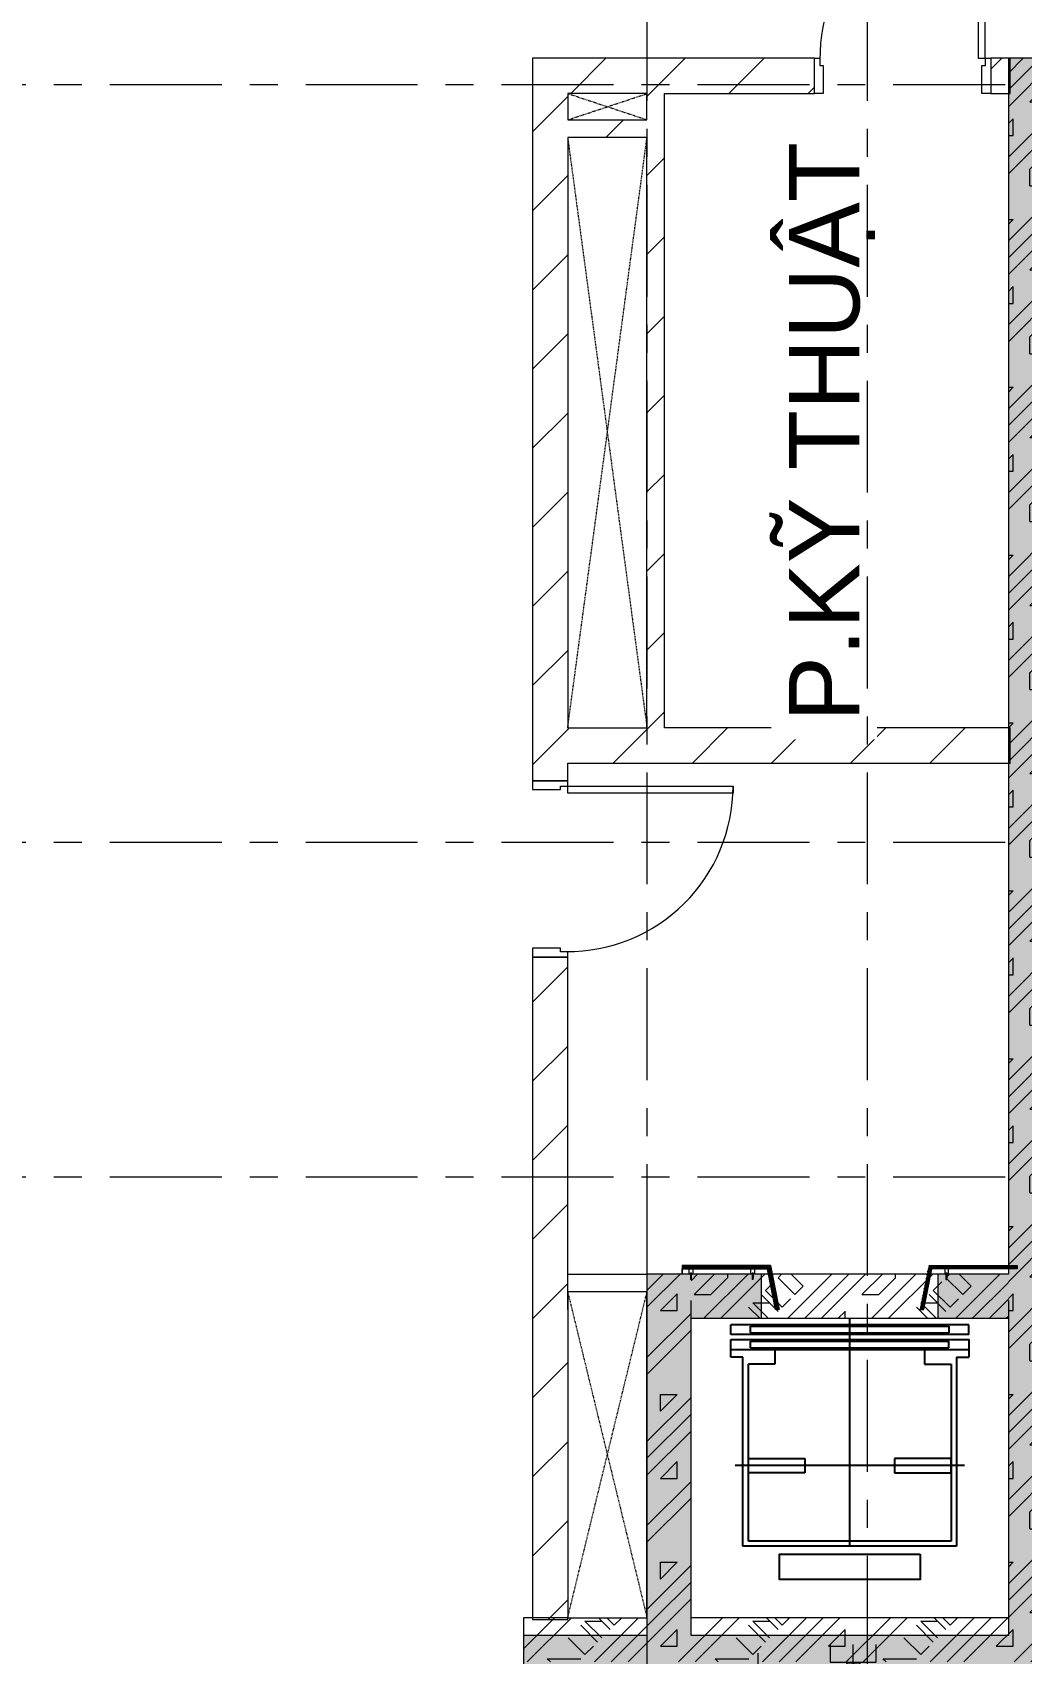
# Model space of a CAD drawing. Header units: millimetres. Extents: x -23040 to 110735, y -14554 to 50786.
# Drawn here: x 19964 to 25576, y 22247 to 31446 of the extents above; entities that cross this region are included whole.
import ezdxf

# ---------------------------------------------------------------- set-up
doc = ezdxf.new("R2010")
doc.units = ezdxf.units.MM
doc.linetypes.add('Dash', pattern=[6.35, 3.175, -3.175])
doc.linetypes.add('Grid Line', pattern=[22.225, 12.7, -3.175, 3.175, -3.175])
doc.layers.get('DEFPOINTS').update_dxf_attribs({"color": 230, "lineweight": 13})
for name, color, linetype, lineweight in [('A-DETL-GENF', 31, 'Continuous', 5), ('A-DETL-GENF-HDLN', 161, 'Dash', 5), ('CHU', 181, 'Continuous', 5), ('CUA', 31, 'Continuous', 9), ('DIM', 1, 'Continuous', 5), ('GRA', 211, 'Continuous', 9), ('HATCH-TUONG', 152, 'Continuous', 9), ('LAT-GACH', 140, 'Continuous', 13), ('NET-CAT', 3, 'Continuous', 9), ('NET-THAY', 2, 'Continuous', 15), ('TRUC', 225, 'Continuous', 5)]:
    doc.layers.add(name, color=color, linetype=linetype, lineweight=lineweight)
doc.layers.add('Core - tb$0$CT3 MBT 11-31$0$Nqh-ME-01', color=8, linetype='Continuous')
doc.styles.add('Arial_14', font='arial.ttf', dxfattribs={"height": 400})
doc.styles.add('TA1', font='arial.ttf')
doc.dimstyles.new('D_100', dxfattribs={"dimtxt": 220, "dimasz": 150, "dimexe": 150, "dimexo": 150, "dimgap": 80, "dimtad": 1, "dimdec": 0, "dimzin": 9, "dimtxsty": 'TA1', "dimblk": 'ARCHTICK', "dimcen": 1, "dimdle": 150, "dimclrd": 256, "dimclre": 256, "dimclrt": 7, "dimadec": 0, "dimazin": 0, "dimtfac": 1, "dimtdec": 0, "dimtix": 1, "dimtmove": 1, "dimatfit": 3, "dimfxl": 1, "dimtolj": 1, "dimtzin": 0, "dimlwd": -1, "dimlwe": -1, "dimarcsym": 0})
pattern_1 = [(45, (95.25, 0), (-476.246, 476.246), []), (45, (190.5, 0), (-476.246, 476.246), []), (45, (0, 0), (-476.246, 476.246), []), (45, (476.25, 0), (-476.246, 476.246), []), (45, (571.5, 0), (-476.246, 476.246), []), (0, (381, 95.25), (0, 952.5), [95.25, -857.25]), (0, (476.25, 190.5), (0, 952.5), [95.25, -857.25]), (45, (381, 95.25), (0, 952.491), [134.683, -1212.342]), (45, (476.25, 95.25), (0, 952.491), [134.683, -1212.342]), (0, (381, 95.25), (0, 952.5), [95.25, -857.25]), (90, (-95.25, 95.25), (-952.5, 6e-14), [95.25, -857.25]), (90, (0, 95.25), (-952.5, 6e-14), [190.5, -762]), (45, (-95.25, 190.5), (0, 952.491), [134.683, -1212.342]), (90, (762, 381), (-952.5, 6e-14), [95.25, -857.25]), (0, (666.75, 381), (0, 952.5), [95.25, -857.25]), (45, (666.75, 381), (0, 952.491), [134.683, -1212.342]), (0, (857.25, 95.25), (0, 952.5), [95.25, -857.25]), (0, (857.25, 571.5), (0, 952.5), [95.25, -857.25]), (90, (1047.75, 666.75), (-952.5, 6e-14), [95.25, -857.25]), (45, (857.25, 571.5), (0, 952.491), [269.367, -1077.66]), (45, (952.5, 571.5), (0, 952.491), [134.683, -1212.342]), (45, (1143, 762), (0, 952.491), [134.683, -1212.342]), (0, (1143, 857.25), (0, 952.5), [95.25, -857.25]), (90, (1143, 762), (-952.5, 6e-14), [95.25, -857.25]), (0, (476.25, 762), (0, 952.5), [95.25, -857.25]), (0, (666.75, 857.25), (0, 952.5), [95.25, -857.25]), (90, (571.5, 762), (-952.5, 6e-14), [95.25, -857.25]), (90, (666.75, 762), (-952.5, 6e-14), [95.25, -857.25]), (45, (476.25, 762), (0, 952.491), [134.684, -1212.342]), (45, (666.75, 762), (0, 952.491), [134.684, -1212.342]), (135, (119, 214.8), (-952.491, 6e-14), [134.683, -1212.342]), (135, (238.1, 333.4), (-952.491, 6e-14), [134.683, -1212.342]), (135, (309.56, 404.8), (-952.491, 6e-14), [134.683, -1212.342]), (135, (333.4, 428.6), (-952.491, 6e-14), [134.683, -1212.342]), (135, (381, 476.25), (-952.491, 6e-14), [134.684, -1212.342]), (135, (404.8, 500.06), (-952.491, 6e-14), [134.683, -1212.342]), (135, (476.25, 571.5), (-952.491, 6e-14), [134.684, -1212.342]), (135, (523.9, 619.1), (-952.491, 6e-14), [134.684, -1212.342]), (45, (119, 214.8), (0, 952.491), [95.25, -1251.775]), (45, (238.1, 333.4), (0, 952.491), [67.36, -1279.665]), (45, (404.8, 500.06), (0, 952.491), [67.36, -1279.665]), (45, (309.56, 595.3), (0, 952.491), [67.36, -1279.665]), (45, (476.25, 571.5), (0, 952.491), [67.36, -1279.665]), (45, (381, 666.75), (0, 952.491), [67.36, -1279.665]), (0, (24.2, 309.5), (0, 952.5), [190.043, -762.457]), (0, (238.1, 523.9), (0, 952.5), [95.25, -857.25])]
pattern_2 = [(45, (0, 0), (-224.5064, 224.5064), [])]

# ---------------------------------------------------------------- blocks, each defined once
blk = doc.blocks.new('CUA THANG MAY 1 - CUA THANG MAY 1-986064-MẶT BẰNG HẦM 1')
at = {"layer": 'A-DETL-GENF'}
for p, q in [((-980.2, -125), (-980.2, -170)), ((-980.2, -125), (-449.8, -125)), ((-630.8, -170), (-980.2, -170)), ((-630.8, -2595), (-630.8, -170)), ((-449.8, -210), (-449.8, -125)), ((0, -2726.1), (0, -125)), ((450.2, -125), (980.2, -125)), ((450.2, -125), (450.2, -210)), ((631.2, -170), (631.2, -2595)), ((980.2, -170), (631.2, -170)), ((980.2, -125), (980.2, -170)), ((-599.8, -210), (-449.8, -210)), ((-599.8, -2565), (-599.8, -210)), ((450.2, -210), (600.2, -210)), ((600.2, -210), (600.2, -2565)), ((1032.2, -1211), (1282.5, -1066.4)), ((1032.2, -1218), (1282.5, -1073.4)), ((1244.2, -1032), (1244.2, -1089)), ((1282.5, -1032), (1244.2, -1032)), ((1412.2, -1032), (1282.5, -1032)), ((1282.5, -1066.4), (1309.2, -1051)), ((1282.5, -1073.4), (1309.2, -1058)), ((1309.2, -1051), (1309.2, -1124)), ((-1367.5, -1175), (-1467, -1175)), ((-1367, -1205), (-1367, -1175)), ((1282.5, -1139.4), (1032.2, -1284)), ((1244.2, -1162), (1244.2, -1324)), ((1309.2, -1124), (1282.5, -1139.4)), ((-1367, -1405), (-1367, -1205)), ((-1364, -1267), (-1358, -1267)), ((-1364, -1342), (-1364, -1267)), ((-1355, -1300), (-1357, -1268)), ((1011.2, -1261), (1008.2, -1299)), ((1019.2, -1260), (1012.2, -1260)), ((1019.2, -1349), (1019.2, -1260)), ((1022.2, -1235), (1032.2, -1235)), ((1022.2, -1375), (1022.2, -1235)), ((1032.2, -1284), (1032.2, -1211)), ((1065.2, -1324), (1065.2, -1264.9)), ((-1367.5, -1305), (-1467, -1305)), ((-1367.5, -1305), (-1379, -1305)), ((-1289, -1305), (-1367.5, -1305)), ((-1298, -1305), (-1367.5, -1305)), ((-1358, -1342), (-1364, -1342)), ((-1357, -1341), (-1355, -1310)), ((-1333, -1301), (-1354, -1301)), ((-1333, -1309), (-1354, -1309)), ((-1331, -1300), (-1302, -1300)), ((-1302, -1310), (-1331, -1310)), ((-1302, -1300), (-1302, -1310)), ((-1302, -1305), (957.2, -1305)), ((957.2, -1297), (957.2, -1313)), ((989.2, -1297), (957.2, -1297)), ((957.2, -1313), (989.2, -1313)), ((990.2, -1299), (990.2, -1298)), ((990.2, -1312), (990.2, -1311)), ((1007.2, -1300), (991.2, -1300)), ((1007.2, -1310), (991.2, -1310)), ((1011.2, -1348), (1008.2, -1311)), ((1012.2, -1349), (1019.2, -1349)), ((1032.2, -1375), (1022.2, -1375)), ((1282.5, -1324), (1032.2, -1324)), ((1032.2, -1324), (1032.2, -1387)), ((1108.2, -1467), (1108.2, -1319)), ((1108.2, -1379), (1108.2, -1457)), ((1309.2, -1324), (1282.5, -1324)), ((1309.2, -1387), (1309.2, -1324)), ((-1467, -1435), (-1367.5, -1435)), ((-1367, -1435), (-1367, -1405)), ((-599.8, -1405), (-279.8, -1405)), ((-599.8, -1485), (-599.8, -1405)), ((600.2, -1445), (-599.8, -1445)), ((-279.8, -1405), (-279.8, -1485)), ((600.2, -1405), (280.2, -1405)), ((280.2, -1405), (280.2, -1485)), ((600.2, -1485), (600.2, -1405)), ((1230.2, -1439), (989.2, -1703)), ((1282.5, -1381), (1032.2, -1381)), ((1032.2, -1387), (1282.5, -1387)), ((1064.2, -1390), (1064.2, -1393)), ((1100.2, -1390), (1064.2, -1390)), ((1064.2, -1393), (1100.2, -1393)), ((1100.2, -1393), (1100.2, -1444)), ((1103.2, -1393), (1103.2, -1444)), ((1110.2, -1447), (1106.2, -1447)), ((1106.2, -1450), (1110.2, -1450)), ((1113.2, -1393), (1113.2, -1444)), ((1151.2, -1390), (1116.2, -1390)), ((1116.2, -1393), (1151.2, -1393)), ((1116.2, -1444), (1116.2, -1393)), ((1151.2, -1393), (1151.2, -1390)), ((1244.2, -1397), (1244.2, -1387)), ((1282.5, -1397), (1244.2, -1397)), ((1309.2, -1381), (1282.5, -1381)), ((1282.5, -1387), (1309.2, -1387)), ((1412.2, -1397), (1282.5, -1397)), ((-279.8, -1485), (-599.8, -1485)), ((280.2, -1485), (600.2, -1485)), ((998.2, -1475), (1218.2, -1475)), ((998.2, -1775), (998.2, -1475)), ((1145.2, -1514), (998.2, -1598)), ((1070.2, -1636), (1218.2, -1552)), ((1108.2, -1523), (1108.2, -1637)), ((1218.2, -1552), (1145.2, -1514)), ((1218.2, -1475), (1218.2, -1775)), ((998.2, -1598), (1070.2, -1636)), ((1193.2, -1675), (1022.2, -1675)), ((1218.2, -1775), (998.2, -1775)), ((1100.2, -1857), (1100.2, -1806)), ((1103.2, -1857), (1103.2, -1806)), ((1106.2, -1800), (1110.2, -1800)), ((1110.2, -1803), (1106.2, -1803)), ((1108.2, -1870), (1108.2, -1793)), ((1113.2, -1857), (1113.2, -1806)), ((1116.2, -1806), (1116.2, -1857)), ((1028.2, -1863), (1282.5, -1863)), ((1028.2, -1938), (1028.2, -1863)), ((1064.2, -1857), (1100.2, -1857)), ((1064.2, -1860), (1064.2, -1857)), ((1100.2, -1860), (1064.2, -1860)), ((1116.2, -1857), (1151.2, -1857)), ((1151.2, -1860), (1116.2, -1860)), ((1151.2, -1857), (1151.2, -1860)), ((1282.5, -1863), (1412.2, -1863)), ((1282.5, -1938), (1028.2, -1938)), ((1412.2, -1938), (1282.5, -1938)), ((600.2, -2565), (-599.8, -2565)), ((631.2, -2595), (-630.8, -2595))]:
    blk.add_line(p, q, dxfattribs=at)
for centre, radius in [((0, -1304.8), 60), ((1108, -1674.8), 40)]:
    blk.add_circle(centre, radius, dxfattribs=at)
for centre, radius, start, end in [((-1358, -1268), 1.03, 1.76073, 88.23927), ((1012.2, -1261), 1.04, 92.30128, 177.69872), ((-1358, -1341), 1.03, 271.76073, 358.23927), ((-1354, -1300), 1.03, 181.76073, 268.23927), ((-1354, -1310), 1.03, 91.76073, 178.23927), ((-1333.4, -1299.6), 1.41, 285, 345), ((-1332.5, -1309.9), 1, 60, 120), ((-1331.5, -1300.9), 1, 60, 120), ((-1330.6, -1308.6), 1.41, 195, 255), ((989.2, -1298), 1, 0, 90), ((989.2, -1312), 1, 270, 0), ((991.2, -1299), 1, 180, 270), ((991.2, -1311), 1, 90, 180), ((1007.1, -1299), 1.04, 272.30128, 357.69872), ((1007.1, -1311), 1.04, 2.30128, 87.69872), ((1012.2, -1348), 1.04, 182.30128, 267.69872), ((1100.2, -1393), 3, 0, 90), ((1106.2, -1444), 6, 180, 270), ((1106.2, -1444), 3, 180, 270), ((1110.2, -1444), 6, 270, 0), ((1110.2, -1444), 3, 270, 0), ((1116.2, -1393), 3, 90, 180), ((1106.2, -1806), 6, 90, 180), ((1106.2, -1806), 3, 90, 180), ((1110.2, -1806), 6, 0, 90), ((1110.2, -1806), 3, 0, 90), ((1100.2, -1857), 3, 270, 0), ((1116.2, -1857), 3, 180, 270)]:
    blk.add_arc(centre, radius, start, end, dxfattribs=at)
at = {"layer": 'CUA'}
for p, q in [((-1175.5, 135), (-1175.5, 125)), ((-587.5, 135), (-1175.5, 135)), ((-1175.5, 125), (-587.5, 125)), ((-587.5, 125), (-587.5, 20)), ((-577.5, 20), (-577.5, 125)), ((577.5, 125), (577.5, 20)), ((732, 135), (587.5, 135)), ((587.5, 20), (587.5, 125)), ((587.5, 125), (732, 125)), ((0, 20), (-587.5, 20)), ((-587.5, 20), (-587.5, -20)), ((-587.5, 20), (-577.5, 20)), ((587.5, 20), (0, 20)), ((0, 20), (0, -20)), ((0, -20), (0, 20)), ((577.5, 20), (587.5, 20)), ((587.5, -20), (587.5, 20)), ((-587.5, -20), (0, -20)), ((0, -20), (587.5, -20))]:
    blk.add_line(p, q, dxfattribs=at)
for centre, start, end in [((-587.5, 125), 360, 90), ((587.5, 125), 90, 180)]:
    blk.add_arc(centre, 10, start, end, dxfattribs=at)
blk = doc.blocks.new('A$C1F5A74C7')
at = {"color": 0, "lineweight": 5}
for p, q in [((0, 10), (0, 12)), ((0, 10), (21, 10)), ((3, 8), (3, 10)), ((3, 5), (3, 7)), ((5, 91), (10, 94)), ((5, 91), (5, 29)), ((5, 91), (15, 91)), ((6, 78), (5, 75)), ((5, 75), (8, 75)), ((6, 72), (5, 69)), ((5, 69), (8, 69)), ((6, 66), (5, 63)), ((5, 63), (8, 63)), ((6, 60), (5, 57)), ((5, 57), (8, 57)), ((6, 54), (5, 51)), ((5, 51), (8, 51)), ((5, 49), (8, 49)), ((5, 10), (5, 29)), ((8, 5), (5, 5)), ((7, 80), (6, 78)), ((6, 78), (10, 78)), ((8, 73), (6, 72)), ((8, 67), (6, 66)), ((8, 61), (6, 60)), ((8, 55), (6, 54)), ((8, 82), (7, 80)), ((7, 81), (10, 81)), ((7, 80), (10, 80)), ((7, 29), (7, 76)), ((7, 10), (7, 31)), ((7, 9), (7, 10)), ((7, 5), (7, 8)), ((7, 5), (7, 5)), ((9, 84), (8, 82)), ((8, 83), (10, 83)), ((8, 73), (8, 75)), ((8, 69), (8, 67)), ((8, 61), (8, 63)), ((8, 57), (8, 55)), ((8, 51), (8, 49)), ((10, 87), (9, 85)), ((9, 85), (12, 86)), ((10, 5), (9, 5)), ((10, 99), (10, 11)), ((10, 94), (15, 91)), ((10, 87), (12, 85)), ((10, 41), (10, 80)), ((10, 78), (15, 78)), ((10, 41), (11, 41)), ((10, 13), (10, 0)), ((12, 5), (10, 5)), ((11, 84), (13, 84)), ((11, 81), (14, 82)), ((11, 41), (11, 80)), ((11, 80), (14, 80)), ((12, 84), (12, 83)), ((12, 73), (12, 75)), ((12, 75), (15, 75)), ((12, 73), (15, 72)), ((12, 69), (12, 67)), ((12, 69), (15, 69)), ((12, 67), (15, 66)), ((12, 61), (12, 63)), ((12, 63), (15, 63)), ((12, 61), (15, 60)), ((12, 57), (12, 55)), ((12, 57), (15, 57)), ((12, 55), (15, 54)), ((12, 49), (12, 51)), ((12, 51), (15, 51)), ((12, 49), (15, 49)), ((12, 5), (12, 5)), ((13, 82), (14, 80)), ((16, 5), (13, 5)), ((14, 80), (15, 78)), ((14, 29), (14, 76)), ((14, 10), (14, 31)), ((14, 9), (14, 10)), ((14, 5), (14, 8)), ((15, 91), (15, 29)), ((15, 78), (15, 75)), ((15, 72), (15, 69)), ((15, 66), (15, 63)), ((15, 60), (15, 57)), ((15, 54), (15, 51)), ((15, 10), (15, 29)), ((18, 10), (18, 8)), ((18, 7), (18, 5)), ((21, 10), (21, 12))]:
    blk.add_line(p, q, dxfattribs=at)
for centre, radius, start, end in [((5, 7), 2.77, 227.3489, 309.0524), ((10, 15), 10.9, 250.5292, 255.5659), ((10, 15), 10.9, 263.51, 276.4907), ((10, 15), 10.9, 284.1671, 289.4715), ((16, 7), 2.77, 230.845, 312.6565)]:
    blk.add_arc(centre, radius, start, end, dxfattribs=at)
blk = doc.blocks.new('*U46')
for p, q in [((11.2, 0), (10.7, 0)), ((11.7, 0), (11.2, 0)), ((12.4, 0), (12.2, 0)), ((14.1, 0), (12.9, 0)), ((14.1, 2.9), (14.1, 4)), ((14.1, 2.4), (14.1, 2.9)), ((14.1, 1.8), (14.1, 1.9)), ((14.1, 0), (14.1, 1.2)), ((14.1, 0), (14.1, -1.2)), ((14.1, 0), (15.4, 0)), ((15.9, 0), (16, 0)), ((16.6, 0), (17, 0)), ((17, 0), (18.1, 0)), ((47.7, 10), (47.7, -10)), ((14.1, -1.8), (14.1, -1.9)), ((14.1, -2.4), (14.1, -2.9)), ((14.1, -2.9), (14.1, -4))]:
    blk.add_line(p, q)
blk.add_lwpolyline([(50, 10), (9.5, 10, 0.414215), (7.5, 8), (7.5, -8, 0.414214), (9.5, -10), (50, -10)], format="xyb")
for radius in [2.9, 0.712]:
    blk.add_circle((14.1, 0), radius)
at = {"extrusion": (0, 0, -1), "xscale": 0.3999999999068677, "yscale": 0.3999999999068677, "zscale": -0.4, "rotation": 90.00000000000001}
blk.add_blockref('A$C1F5A74C7', (-42.8, -4.2), dxfattribs=at)
blk = doc.blocks.new('_ArchTick')
at = {"color": 0, "const_width": 0.15}
blk.add_lwpolyline([(-0.5, -0.5), (0.5, 0.5)], dxfattribs=at)
blk = doc.blocks.new('*D73')
at = {"layer": 'DEFPOINTS', "color": 0, "transparency": 16777216}
for p in [(1328.6, 5550), (1328.6, 3000), (1328.6, 3000)]:
    blk.add_point(p, dxfattribs=at)
at = {"layer": 'DIM', "transparency": 16777216}
blk.add_line((1328.6, 5700), (1328.6, 2850), dxfattribs=at)
at = {"layer": 'DIM', "transparency": 16777216, "xscale": 150, "yscale": 150, "zscale": 150}
for p, rotation in [((1328.6, 5550), 89.99999999999993), ((1328.6, 3000), 269.9999999999999)]:
    blk.add_blockref('_ArchTick', p, dxfattribs=dict(at, rotation=rotation))
at = {"layer": 'DIM', "color": 7, "transparency": 16777216, "insert": (943.9, 4225), "char_height": 220, "attachment_point": 5, "rotation": 90, "style": 'TA1'}
blk.add_mtext('\\A1;2550', dxfattribs=at)
blk = doc.blocks.new('A$C02D11954')
at = {"layer": 'Core - tb$0$CT3 MBT 11-31$0$Nqh-ME-01'}
for p, q in [((-1575, -91.3), (-1575, -36.3)), ((-1462.5, -44.8), (-337.5, -44.8)), ((-1462.5, -82.3), (-1462.5, -44.8)), ((-1462.5, -82.3), (-337.5, -82.3)), ((-899.7, -1294), (-899.7, 0)), ((-337.5, -44.8), (-337.5, -82.3)), ((-225, -91.3), (-225, -36.3)), ((-1575, -221.3), (-1575, -121.3)), ((-1462.5, -129.8), (-337.5, -129.8)), ((-1462.5, -167.3), (-1462.5, -129.8)), ((-1462.5, -167.3), (-337.5, -167.3)), ((-337.5, -167.3), (-337.5, -129.8)), ((-249.5, -836.3), (-1550, -836.3))]:
    blk.add_line(p, q, dxfattribs=at)
for points in [[(-225, -36.3), (-1575, -36.3)], [(-225, -91.3), (-1575, -91.3)], [(-1575, -121.3), (-225, -121.3), (-225, -221.3)], [(-1575, -176.3), (-225, -176.3)], [(-1325, -176.3), (-1325, -261.3)], [(-475, -176.3), (-475, -261.3)], [(-1506, -221.3), (-1575, -221.3)], [(-1506, -1294), (-1506, -221.3)], [(-1475, -1264), (-1475, -261.3)], [(-1325, -261.3), (-1475, -261.3)], [(-475, -261.3), (-325, -261.3)], [(-325, -261.3), (-325, -1264)], [(-294, -221.3), (-294, -1294)], [(-294, -221.3), (-225, -221.3)], [(-1475, -876.3), (-1475, -796.3)], [(-1475, -796.3), (-1155, -796.3)], [(-1155, -796.3), (-1155, -876.3)], [(-645, -796.3), (-645, -876.3)], [(-325, -796.3), (-645, -796.3)], [(-325, -876.3), (-325, -796.3)], [(-1155, -876.3), (-1475, -876.3)], [(-645, -876.3), (-325, -876.3)], [(-325, -1264), (-1475, -1264)], [(-294, -1294), (-1506, -1294)]]:
    blk.add_lwpolyline(points, dxfattribs=at)
blk.add_lwpolyline([(-500, -1339.3), (-500, -1481.8), (-1298.3, -1481.8), (-1298.3, -1339.3)], close=True, dxfattribs=at)
blk = doc.blocks.new('CUA 1 CANH MO - 2 - Type 1000-V1-MẶT BẰNG HẦM 1')
at = {"layer": 'CUA', "lineweight": 5}
for p, q in [((-398.5, -102.3), (-398.5, 97.7)), ((-398.5, 97.7), (-348.5, 97.7)), ((-348.5, 97.7), (-348.5, -61.3)), ((551.5, 97.7), (601.5, 97.7)), ((551.5, -61.3), (551.5, 97.7)), ((601.5, 97.7), (601.5, -102.3)), ((-368.5, -61.3), (-368.5, -102.3)), ((-348.5, -61.3), (-368.5, -61.3)), ((571.5, -61.3), (551.5, -61.3)), ((571.5, -102.3), (571.5, -61.3)), ((-368.5, -102.3), (-398.5, -102.3)), ((601.5, -102.3), (571.5, -102.3))]:
    blk.add_line(p, q, dxfattribs=at)
at = {"layer": 'CUA'}
for p, q in [((-327.5, -102.3), (-367.5, -102.3)), ((-367.5, -102.3), (-367.5, -1040.3)), ((-327.5, -1040.3), (-327.5, -102.3)), ((-367.5, -1040.3), (-327.5, -1040.3))]:
    blk.add_line(p, q, dxfattribs=at)
at = {"layer": 'CUA', "lineweight": 5}
blk.add_arc((-367.5, -102.3), 938, 270, 0.5, dxfattribs=at)
blk = doc.blocks.new('CUA 1 CANH MO - 2 - Type 1000-504051-MẶT BẰNG HẦM 1')
at = {"layer": 'CUA'}
for p, q in [((-367.5, 1040.3), (-327.5, 1040.3)), ((-367.5, 102.3), (-367.5, 1040.3)), ((-327.5, 1040.3), (-327.5, 102.3)), ((-327.5, 102.3), (-367.5, 102.3))]:
    blk.add_line(p, q, dxfattribs=at)
at = {"layer": 'CUA', "lineweight": 5}
for p, q in [((-368.5, 102.3), (-398.5, 102.3)), ((-398.5, 102.3), (-398.5, -97.7)), ((-368.5, 61.3), (-368.5, 102.3)), ((601.5, 102.3), (571.5, 102.3)), ((571.5, 102.3), (571.5, 61.3)), ((601.5, -97.7), (601.5, 102.3)), ((-348.5, 61.3), (-368.5, 61.3)), ((-348.5, -97.7), (-348.5, 61.3)), ((571.5, 61.3), (551.5, 61.3)), ((551.5, 61.3), (551.5, -97.7)), ((-398.5, -97.7), (-348.5, -97.7)), ((551.5, -97.7), (601.5, -97.7))]:
    blk.add_line(p, q, dxfattribs=at)
blk.add_arc((-367.5, 102.3), 938, 359.5, 90, dxfattribs=at)
blk = doc.blocks.new('Family1 - Family1-551139-MẶT BẰNG HẦM 1')
at = {"layer": 'A-DETL-GENF'}
for p, q in [((450, 3350), (0, 3350)), ((0, 3350), (0, 0)), ((450, 0), (450, 3350)), ((0, 0), (450, 0))]:
    blk.add_line(p, q, dxfattribs=at)
at = {"layer": 'A-DETL-GENF-HDLN'}
for p, q in [((0, 3350), (450, 0.8)), ((0, 0), (450, 3349.2))]:
    blk.add_line(p, q, dxfattribs=at)
blk = doc.blocks.new('Family1 - Family1-551140-MẶT BẰNG HẦM 1')
at = {"layer": 'A-DETL-GENF'}
for p, q in [((450, 150), (0, 150)), ((0, 150), (0, 0)), ((450, 0), (450, 150)), ((0, 0), (450, 0))]:
    blk.add_line(p, q, dxfattribs=at)
at = {"layer": 'A-DETL-GENF-HDLN'}
for p, q in [((0, 150), (450, 0.8)), ((0, 0), (450, 149.2))]:
    blk.add_line(p, q, dxfattribs=at)
blk = doc.blocks.new('Family1 - Family1-551141-MẶT BẰNG HẦM 1')
at = {"layer": 'A-DETL-GENF'}
for p, q in [((450, 1850), (0, 1850)), ((0, 1850), (0, 0)), ((450, 0), (450, 1850)), ((0, 0), (450, 0))]:
    blk.add_line(p, q, dxfattribs=at)
at = {"layer": 'A-DETL-GENF-HDLN'}
for p, q in [((0, 1850), (450, 0.8)), ((0, 0), (450, 1849.2))]:
    blk.add_line(p, q, dxfattribs=at)
blk = doc.blocks.new('A$C29345511')
at = {"layer": 'GRA', "transparency": 33554687}
h = blk.add_hatch(dxfattribs=at)
h.set_pattern_fill('ANSI37', color=159, scale=50, angle=270, style=0)
h.set_pattern_definition([(315, (-1864.836, 283691.963), (4.41941738, 4.41941738), []), (45, (-1864.836, 283691.963), (-4.41941738, 4.41941738), [])])
h.paths.add_polyline_path([(1400, 7900), (900, 7900), (900, 7850), (900, 7880), (1383.6, 7880)])
h = blk.add_hatch(dxfattribs=at)
h.set_pattern_fill('ANSI37', color=159, scale=50, angle=645.25512, style=0)
h.set_pattern_definition([(330.2551187, (-17013.0964, 161543.5025), (3.10086836, 5.42651964), []), (60.2551187, (-17013.0964, 161543.5025), (-5.42651964, 3.10086836), [])])
h.paths.add_polyline_path([(1400, 7900), (1450, 7650), (1429.6, 7650), (1383.6, 7880)])
h = blk.add_hatch(dxfattribs=at)
h.set_pattern_fill('ANSI37', color=159, scale=50, angle=645.25512, style=0)
h.set_pattern_definition([(330.2551187, (-17213.0964, 161543.5025), (3.10086836, 5.42651964), []), (60.2551187, (-17213.0964, 161543.5025), (-5.42651964, 3.10086836), [])])
h.paths.add_polyline_path([(2300, 7900), (2250, 7650), (2270.4, 7650), (2316.4, 7880)])
h = blk.add_hatch(dxfattribs=at)
h.set_pattern_fill('ANSI37', color=159, scale=50, angle=270, style=0)
h.set_pattern_definition([(315, (-2064.836, 283691.963), (4.41941738, 4.41941738), []), (45, (-2064.836, 283691.963), (-4.41941738, 4.41941738), [])])
h.paths.add_polyline_path([(2300, 7900), (2800, 7900), (2800, 7880), (2316.4, 7880)])
at = {"layer": 'NET-CAT'}
h = blk.add_hatch(color=256, dxfattribs=at)
h.dxf.hatch_style = 1
h.paths.add_polyline_path([(5450, 10650), (5200, 10650), (5200, 9650), (5450, 9650)], flags=17)
h.paths.add_polyline_path([(5450, 12850), (5200, 12850), (5200, 11850), (5450, 11850)], flags=17)
h.paths.add_polyline_path([(5450, 8450), (5200, 8450), (5200, 7450), (5450, 7450)], flags=17)
h.paths.add_polyline_path([(5450, 6250), (5200, 6250), (5200, 5800), (3000, 5800), (3000, 14500), (5200, 14500), (5200, 14050), (5450, 14050), (5450, 14750), (2750, 14750), (2750, 7850), (2350, 7850), (2350, 7600), (2750, 7600), (2750, 5800), (950, 5800), (950, 7600), (1350, 7600), (1350, 7850), (700, 7850), (700, 5800), (0, 5800), (0, 0), (4150, 0), (4150, 250), (250, 250), (250, 2750), (5450, 2750), (5450, 3000), (3200, 3000), (3200, 3875), (2950, 3875), (2950, 3000), (250, 3000), (250, 5550), (2950, 5550), (2950, 5075), (3200, 5075), (3200, 5550), (5450, 5550)])
at = {"layer": 'GRA'}
for points in [[(1400, 7900), (900, 7900), (900, 7850), (900, 7880), (1383.6, 7880)], [(1400, 7900), (1450, 7650), (1429.6, 7650), (1383.6, 7880)], [(2300, 7900), (2250, 7650), (2270.4, 7650), (2316.4, 7880)], [(2300, 7900), (2800, 7900), (2800, 7880), (2316.4, 7880)]]:
    blk.add_lwpolyline(points, close=True, dxfattribs=at)
at = {"layer": 'LAT-GACH'}
for p, q in [((2290, 7850), (1410, 7850)), ((1350, 7600), (2350, 7600))]:
    blk.add_line(p, q, dxfattribs=at)
at = {"layer": 'NET-CAT'}
blk.add_lwpolyline([(5450, 5550), (5450, 6250), (5200, 6250), (5200, 5800), (3000, 5800), (3000, 14500), (5200, 14500), (5200, 14050), (5450, 14050), (5450, 14750), (2750, 14750), (2750, 7850), (2350, 7850), (2350, 7600), (2750, 7600), (2750, 5800), (950, 5800), (950, 7600), (1350, 7600), (1350, 7850), (700, 7850), (700, 5800), (0, 5800), (0, 0)], dxfattribs=at)
at = {"layer": 'GRA', "xscale": -1, "rotation": 90}
for p in [(950, 7900), (950, 7900), (1300, 7900), (1300, 7900)]:
    blk.add_blockref('*U46', p, dxfattribs=at)
at = {"layer": 'GRA', "rotation": 270}
blk.add_blockref('*U46', (2400, 7900), dxfattribs=at)
at = {"layer": 'NET-CAT'}
blk.add_blockref('A$C02D11954', (2750, 7600), dxfattribs=at)
at = {"layer": 'DIM'}
dim = blk.add_linear_dim(base=(1328.6, 3000), p1=(1328.6, 5550), p2=(1328.6, 3000), angle=90, dimstyle='D_100', dxfattribs=at)
dim.commit()
dim.dimension.update_dxf_attribs({"geometry": '*D73', "text_midpoint": (1136.2, 4225), "dimtype": 128})
blk = doc.blocks.new('ALC1807-ASCENT PLAZA-KET CAU 1_rvt-1-MẶT BẰNG HẦM 1')
blk.add_blockref('A$C29345511', (22750.5, 16549.9))

msp = doc.modelspace()

# ---------------------------------------------------------------- hatches: boundary and pattern name
at = {"layer": 'HATCH-TUONG', "lineweight": 5}
h = msp.add_hatch(dxfattribs=at)
h.set_pattern_fill('FP_2', color=256, style=0, pattern_type=2)
h.set_pattern_definition(pattern_2)
h.paths.add_polyline_path([(23450.5, 31099.9), (23450.5, 31299.9), (22800.5, 31299.9), (22800.5, 31099.9), (23000.5, 31099.9)], flags=0)
h = msp.add_hatch(dxfattribs=at)
h.set_pattern_fill('FP_2', color=256, style=0, pattern_type=2)
h.set_pattern_definition(pattern_2)
h.paths.add_polyline_path([(23550.5, 27299.9), (23550.5, 31299.9), (23450.5, 31299.9), (23450.5, 27299.9)], flags=0)
h = msp.add_hatch(dxfattribs=at)
h.set_pattern_fill('FP_2', color=256, style=0, pattern_type=2)
h.set_pattern_definition(pattern_2)
h.paths.add_polyline_path([(25510.5, 31099.9), (25510.5, 31299.9), (25400.5, 31299.9), (25400.5, 31099.9), (25500.5, 31099.9)], flags=0)
h.paths.add_polyline_path([(23550.5, 31099.9), (24400.5, 31099.9), (24400.5, 31299.9), (23550.5, 31299.9)], flags=0)
h = msp.add_hatch(dxfattribs=at)
h.set_pattern_fill('FP_1', color=256, style=0, pattern_type=2)
h.set_pattern_definition(pattern_1)
h.paths.add_polyline_path([(25500.5, 22449.9), (25750.5, 22450.5), (25750.5, 31299.9), (25500.5, 31299.9), (25500.5, 23092.8)], flags=0)
h = msp.add_hatch(dxfattribs=at)
h.set_pattern_fill('FP_2', color=256, style=0, pattern_type=2)
h.set_pattern_definition(pattern_2)
h.paths.add_polyline_path([(23000.5, 27499.9), (23000.5, 31099.9), (22800.5, 31099.9), (22800.5, 27499.9)], flags=0)
h = msp.add_hatch(dxfattribs=at)
h.set_pattern_fill('FP_2', color=256, style=0, pattern_type=2)
h.set_pattern_definition(pattern_2)
h.paths.add_polyline_path([(23450.5, 30849.9), (23450.5, 30949.9), (23000.5, 30949.9), (23000.5, 30849.9)], flags=0)
h = msp.add_hatch(dxfattribs=at)
h.set_pattern_fill('FP_2', color=256, style=0, pattern_type=2)
h.set_pattern_definition(pattern_2)
h.paths.add_polyline_path([(23000.5, 22439.9), (23000.5, 26199.9), (22800.5, 26199.9), (22800.5, 22439.9)], flags=0)
h.paths.add_polyline_path([(23000.5, 27199.9), (23000.5, 27499.9), (22800.5, 27499.9), (22800.5, 27199.9)], flags=0)
h = msp.add_hatch(dxfattribs=at)
h.set_pattern_fill('FP_2', color=256, style=0, pattern_type=2)
h.set_pattern_definition(pattern_2)
h.paths.add_polyline_path([(23450.5, 27299.9), (23450.5, 27499.9), (23000.5, 27499.9), (23000.5, 27299.9)], flags=0)
h = msp.add_hatch(dxfattribs=at)
h.set_pattern_fill('FP_2', color=256, style=0, pattern_type=2)
h.set_pattern_definition(pattern_2)
h.paths.add_polyline_path([(25500.5, 27299.9), (25510.5, 27299.9), (25510.5, 27499.9), (23550.5, 27499.9), (23550.5, 27299.9)], flags=0)
h = msp.add_hatch(dxfattribs=at)
h.set_pattern_fill('FP_1', color=256, style=0, pattern_type=2)
h.set_pattern_definition(pattern_1)
h.paths.add_polyline_path([(23450.5, 22449.9), (23700.5, 22449.9), (23700.5, 24399.9), (23450.5, 24399.9), (23450.5, 23964.6)])
h = msp.add_hatch(dxfattribs=at)
h.set_pattern_fill('FP_1', color=256, style=0, pattern_type=2)
h.set_pattern_definition([(45, (95.25, -100), (-476.246, 476.246), []), (45, (190.5, -100), (-476.246, 476.246), []), (45, (0, -100), (-476.246, 476.246), []), (45, (476.25, -100), (-476.246, 476.246), []), (45, (571.5, -100), (-476.246, 476.246), []), (0, (381, -4.75), (0, 952.5), [95.25, -857.25]), (0, (476.25, 90.5), (0, 952.5), [95.25, -857.25]), (45, (381, -4.75), (0, 952.491), [134.683, -1212.342]), (45, (476.25, -4.75), (0, 952.491), [134.683, -1212.342]), (0, (381, -4.75), (0, 952.5), [95.25, -857.25]), (90, (-95.25, -4.75), (-952.5, 6e-14), [95.25, -857.25]), (90, (0, -4.75), (-952.5, 6e-14), [190.5, -762]), (45, (-95.25, 90.5), (0, 952.491), [134.683, -1212.342]), (90, (762, 281), (-952.5, 6e-14), [95.25, -857.25]), (0, (666.75, 281), (0, 952.5), [95.25, -857.25]), (45, (666.75, 281), (0, 952.491), [134.683, -1212.342]), (0, (857.25, -4.75), (0, 952.5), [95.25, -857.25]), (0, (857.25, 471.5), (0, 952.5), [95.25, -857.25]), (90, (1047.75, 566.75), (-952.5, 6e-14), [95.25, -857.25]), (45, (857.25, 471.5), (0, 952.491), [269.367, -1077.66]), (45, (952.5, 471.5), (0, 952.491), [134.683, -1212.342]), (45, (1143, 662), (0, 952.491), [134.683, -1212.342]), (0, (1143, 757.25), (0, 952.5), [95.25, -857.25]), (90, (1143, 662), (-952.5, 6e-14), [95.25, -857.25]), (0, (476.25, 662), (0, 952.5), [95.25, -857.25]), (0, (666.75, 757.25), (0, 952.5), [95.25, -857.25]), (90, (571.5, 662), (-952.5, 6e-14), [95.25, -857.25]), (90, (666.75, 662), (-952.5, 6e-14), [95.25, -857.25]), (45, (476.25, 662), (0, 952.491), [134.684, -1212.342]), (45, (666.75, 662), (0, 952.491), [134.684, -1212.342]), (135, (119, 114.8), (-952.491, 6e-14), [134.683, -1212.342]), (135, (238.1, 233.4), (-952.491, 6e-14), [134.683, -1212.342]), (135, (309.56, 304.8), (-952.491, 6e-14), [134.683, -1212.342]), (135, (333.4, 328.6), (-952.491, 6e-14), [134.683, -1212.342]), (135, (381, 376.25), (-952.491, 6e-14), [134.684, -1212.342]), (135, (404.8, 400.06), (-952.491, 6e-14), [134.683, -1212.342]), (135, (476.25, 471.5), (-952.491, 6e-14), [134.684, -1212.342]), (135, (523.9, 519.1), (-952.491, 6e-14), [134.684, -1212.342]), (45, (119, 114.8), (0, 952.491), [95.25, -1251.775]), (45, (238.1, 233.4), (0, 952.491), [67.36, -1279.665]), (45, (404.8, 400.06), (0, 952.491), [67.36, -1279.665]), (45, (309.56, 495.3), (0, 952.491), [67.36, -1279.665]), (45, (476.25, 471.5), (0, 952.491), [67.36, -1279.665]), (45, (381, 566.75), (0, 952.491), [67.36, -1279.665]), (0, (24.2, 209.5), (0, 952.5), [190.043, -762.457]), (0, (238.1, 423.9), (0, 952.5), [95.25, -857.25])])
h.paths.add_polyline_path([(25500.5, 24149.9), (25500.5, 24399.9), (23700.5, 24399.9), (23700.5, 24149.9), (25491, 24149.9)], flags=0)
h = msp.add_hatch(dxfattribs=at)
h.set_pattern_fill('FP_1', color=256, style=0, pattern_type=2)
h.set_pattern_definition(pattern_1)
h.paths.add_polyline_path([(27950.5, 22199.9), (27950.5, 22449.9), (22750.5, 22449.9), (22750.5, 22199.9), (26659.4, 22199.9)], flags=0)

# ---------------------------------------------------------------- linework, layer by layer
at = {"layer": 'NET-CAT', "lineweight": 15}
for p, q in [((23450.5, 31299.9), (22800.5, 31299.9)), ((22800.5, 31299.9), (22800.5, 31099.9)), ((23550.5, 31299.9), (23450.5, 31299.9)), ((24400.5, 31299.9), (23550.5, 31299.9)), ((24400.5, 31099.9), (24400.5, 31299.9)), ((25500.5, 31299.9), (25400.5, 31299.9)), ((25400.5, 31299.9), (25400.5, 31099.9)), ((25510.5, 31299.9), (25500.5, 31299.9)), ((25510.5, 31099.9), (25510.5, 31299.9)), ((22800.5, 31099.9), (22800.5, 27499.9)), ((23550.5, 27499.9), (23550.5, 31099.9)), ((23550.5, 31099.9), (24400.5, 31099.9)), ((25400.5, 31099.9), (25500.5, 31099.9)), ((25500.5, 31099.9), (25510.5, 31099.9)), ((22800.5, 27499.9), (22800.5, 27199.9)), ((25500.5, 27499.9), (23550.5, 27499.9)), ((25510.5, 27499.9), (25500.5, 27499.9)), ((25510.5, 27299.9), (25510.5, 27499.9)), ((23000.5, 27199.9), (23000.5, 27299.9)), ((23000.5, 27299.9), (23450.5, 27299.9)), ((23450.5, 27299.9), (23550.5, 27299.9)), ((23550.5, 27299.9), (25500.5, 27299.9)), ((25500.5, 27299.9), (25510.5, 27299.9)), ((22800.5, 27199.9), (23000.5, 27199.9)), ((22800.5, 26199.9), (22800.5, 22449.9)), ((23000.5, 26199.9), (22800.5, 26199.9)), ((23000.5, 24199.9), (23000.5, 26199.9)), ((22800.5, 22449.9), (22800.5, 22439.9)), ((23000.5, 22439.9), (23000.5, 22449.9)), ((22800.5, 22439.9), (23000.5, 22439.9))]:
    msp.add_line(p, q, dxfattribs=at)
at = {"layer": 'NET-CAT'}
for p, q in [((25500.5, 31299.9), (25500.5, 24499.9)), ((28200.5, 31299.9), (25500.5, 31299.9)), ((23450.5, 24399.9), (23450.5, 24099.9)), ((25500.5, 24399.9), (23450.5, 24399.9)), ((23700.5, 22449.9), (23700.5, 24249.9)), ((25500.5, 24249.9), (25500.5, 22449.9)), ((23700.5, 24149.9), (25500.5, 24149.9)), ((23000.5, 22449.9), (22750.5, 22449.9)), ((22750.5, 22449.9), (22750.5, 16549.9)), ((25500.5, 22449.9), (23700.5, 22449.9))]:
    msp.add_line(p, q, dxfattribs=at)
at = {"layer": 'NET-THAY', "lineweight": 9}
for p, q in [((23000.5, 24399.9), (23450.5, 24399.9)), ((23450.5, 24299.9), (23000.5, 24299.9))]:
    msp.add_line(p, q, dxfattribs=at)
at = {"layer": 'TRUC', "linetype": 'Grid Line', "ltscale": 50}
for p, q in [((23450.5, 47249.9), (23450.5, -7610.1)), ((48819.1, 31149.9), (-17507, 31149.9)), ((48819.1, 26849.9), (-15192.4, 26849.9)), ((48819.1, 24949.9), (-17507, 24949.9))]:
    msp.add_line(p, q, dxfattribs=at)

# ---------------------------------------------------------------- block references
at = {"lineweight": 5}
for name, p, rotation in [('CUA 1 CANH MO - 2 - Type 1000-V1-MẶT BẰNG HẦM 1', (25002, 31197.7), 180), ('CUA 1 CANH MO - 2 - Type 1000-504051-MẶT BẰNG HẦM 1', (22898.3, 26801.4), 270)]:
    msp.add_blockref(name, p, dxfattribs=dict(at, rotation=rotation))
for name, p in [('Family1 - Family1-551140-MẶT BẰNG HẦM 1', (23000.5, 30949.9)), ('Family1 - Family1-551139-MẶT BẰNG HẦM 1', (23000.5, 27499.9)), ('Family1 - Family1-551141-MẶT BẰNG HẦM 1', (23000.5, 22449.9))]:
    msp.add_blockref(name, p, dxfattribs=at)
at = {"layer": 'CUA', "rotation": 269.9999999999999}
msp.add_blockref('CUA THANG MAY 1 - CUA THANG MAY 1-986064-MẶT BẰNG HẦM 1', (25925.5, 20832.4), dxfattribs=at)

# ---------------------------------------------------------------- next in the draw order: texts
at = {"layer": 'CHU', "color": 7, "insert": (24255.9, 27534.4), "char_height": 400, "width": 3393.6, "attachment_point": 1, "rotation": 90, "line_spacing_factor": 0.936439, "style": 'Arial_14', "bg_fill": 3, "box_fill_scale": 1.25, "bg_fill_color": 256, "bg_fill_true_color": 13158600, "bg_fill_transparency": 0}
msp.add_mtext('\\pt2540,5080,7620,10160,12700,15240,17780,20320,22860,25400,27940,30480,33020,35560,38100,40640,43180,45720,48260,50800,53340,55880,58420,60960,63500,66040,68580,71120,73660,76200,78740,81280;P.KỸ THUẬT', dxfattribs=at)

# ---------------------------------------------------------------- next in the draw order: linework, layer by layer
at = {"layer": 'TRUC', "linetype": 'Grid Line', "ltscale": 50}
msp.add_line((24700.5, 47249.9), (24700.5, -10277.6), dxfattribs=at)

# ---------------------------------------------------------------- next in the draw order: block references
at = {"lineweight": 5}
msp.add_blockref('ALC1807-ASCENT PLAZA-KET CAU 1_rvt-1-MẶT BẰNG HẦM 1', (0, 0), dxfattribs=at)

doc.saveas('drawing.dxf')
